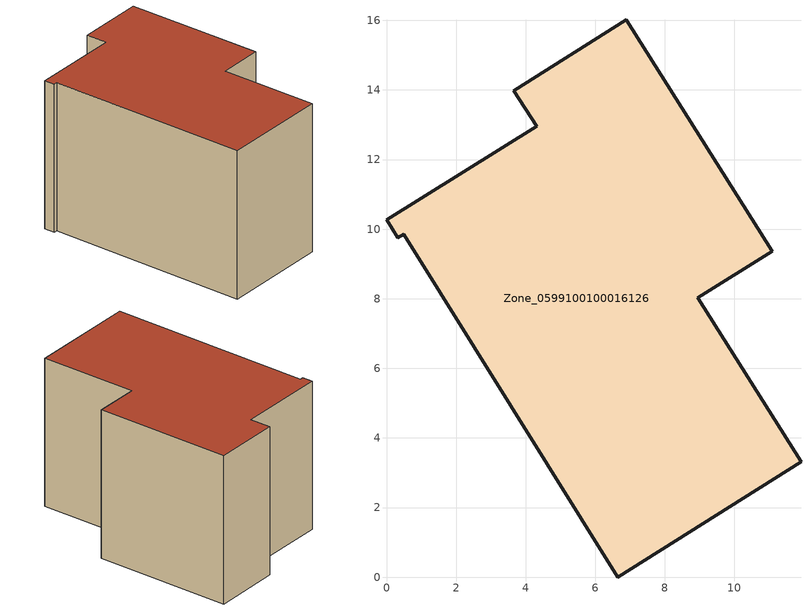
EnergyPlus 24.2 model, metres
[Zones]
Zone_0599100100016126
 floor ground (C_G): 0.49,9.86 0.32,9.75 0,10.27 4.31,12.96 3.66,13.97 6.89,16.01 11.08,9.37 8.94,8.03 11.91,3.32 6.64,0 z0
 wall outside (C_F): 11.08,9.37 6.89,16.01 3.66,13.97 4.31,12.96 0,10.27 0.32,9.75 0.49,9.86 6.64,0 11.91,3.32 8.94,8.03 11.08,9.37 z0:8.62
 roof outside (C_R): 6.64,0 11.91,3.32 8.94,8.03 11.08,9.37 6.89,16.01 3.66,13.97 4.31,12.96 0,10.27 0.32,9.75 0.49,9.86 z8.62
[BUILDING]
Pand.0599100100016126: North Axis=0; Terrain=City; Loads Convergence Tolerance Value=0.04; Temperature Convergence Tolerance Value=0.4; Solar Distribution=FullExterior; Maximum Number of Warmup Days=25; Minimum Number of Warmup Days=1
[Site:Location]
Rotterdam.The.Hague.AP_ZH_NLD Design_Conditions: Latitude=51.96; Longitude=4.45; Time Zone=1; Elevation=-4.5
[SITE:GROUNDTEMPERATURE:BUILDINGSURFACE]
18, 18, 18, 18, 18, 18, 18, 18, 18, 18, 18, 18
[MATERIAL] Thermal Absorptance=0.9; Solar Absorptance=0.7; Visible Absorptance=0.7
Name | Roughness | Thickness | Conductivity | Density | Specific Heat
G.TC.2015-2018 | MediumSmooth | 0.15 | 0.0428571 | 540 | 1210
F.TC.2015-2018 | Rough | 0.3 | 0.0666667 | 1920 | 840
R.TC.2015-2018 | MediumRough | 0.2 | 0.0333333 | 1500 | 1000
[CONSTRUCTION]
C_G: G.TC.2015-2018
C_F: F.TC.2015-2018
C_R: R.TC.2015-2018
[ZONE]
Zone_0599100100016126: Type=1; Multiplier=1; Ceiling Height=Autocalculate; Volume=Autocalculate; Floor Area=autocalculate; Part of Total Floor Area=Yes
[ZONEINFILTRATION:DESIGNFLOWRATE]
Infil_Zone_0599100100016126: Zone or ZoneList or Space or SpaceList=Zone_0599100100016126; Schedule=AlwaysOn; Design Flow Rate Calculation Method=Flow/Area; Flow Rate per Floor Area=0.0015; Constant Term Coefficient=1; Temperature Term Coefficient=0; Velocity Term Coefficient=0; Velocity Squared Term Coefficient=0
[HVACTEMPLATE:ZONE:IDEALLOADSAIRSYSTEM]
Zone_0599100100016126: Maximum Heating Supply Air Temperature=50; Minimum Cooling Supply Air Temperature=13; Maximum Heating Supply Air Humidity Ratio=0.0156; Minimum Cooling Supply Air Humidity Ratio=0.0077; Heating Limit=NoLimit; Cooling Limit=NoLimit; Dehumidification Control Type=ConstantSensibleHeatRatio; Cooling Sensible Heat Ratio=0.7; Dehumidification Setpoint=60; Humidification Control Type=None; Humidification Setpoint=30; Outdoor Air Method=None; Outdoor Air Flow Rate per Person=0.00944; Outdoor Air Flow Rate per Zone Floor Area=0; Outdoor Air Flow Rate per Zone=0; Demand Controlled Ventilation Type=None; Outdoor Air Economizer Type=NoEconomizer; Heat Recovery Type=None; Sensible Heat Recovery Effectiveness=0.7; Latent Heat Recovery Effectiveness=0.65
[ZONECONTROL:THERMOSTAT]
ThermostatControl_Zone_0599100100016126: Zone or ZoneList=Zone_0599100100016126; Control Type Schedule=DualSetpointControlType; Control 1=Thermostat_Zone_0599100100016126; Temperature Difference Between Cutout And Setpoint=0
[THERMOSTATSETPOINT:DUALSETPOINT]
Thermostat_Zone_0599100100016126: Heating Setpoint Temperature Schedule=HeatingSetpoint_Zone_0599100100016126; Cooling Setpoint Temperature Schedule=CoolingSetpoint_Zone_0599100100016126
[SCHEDULE:COMPACT]
HeatingSetpoint_Zone_0599100100016126: Through: 12/31, For: AllDays, Until: 24:00, 21
CoolingSetpoint_Zone_0599100100016126: Through: 12/31, For: AllDays, Until: 24:00, 24
DualSetpointControlType: Through: 12/31, For: AllDays, Until: 24:00, 4
AlwaysOn: Through: 12/31, For: AllDays, Until: 24:00, 1
